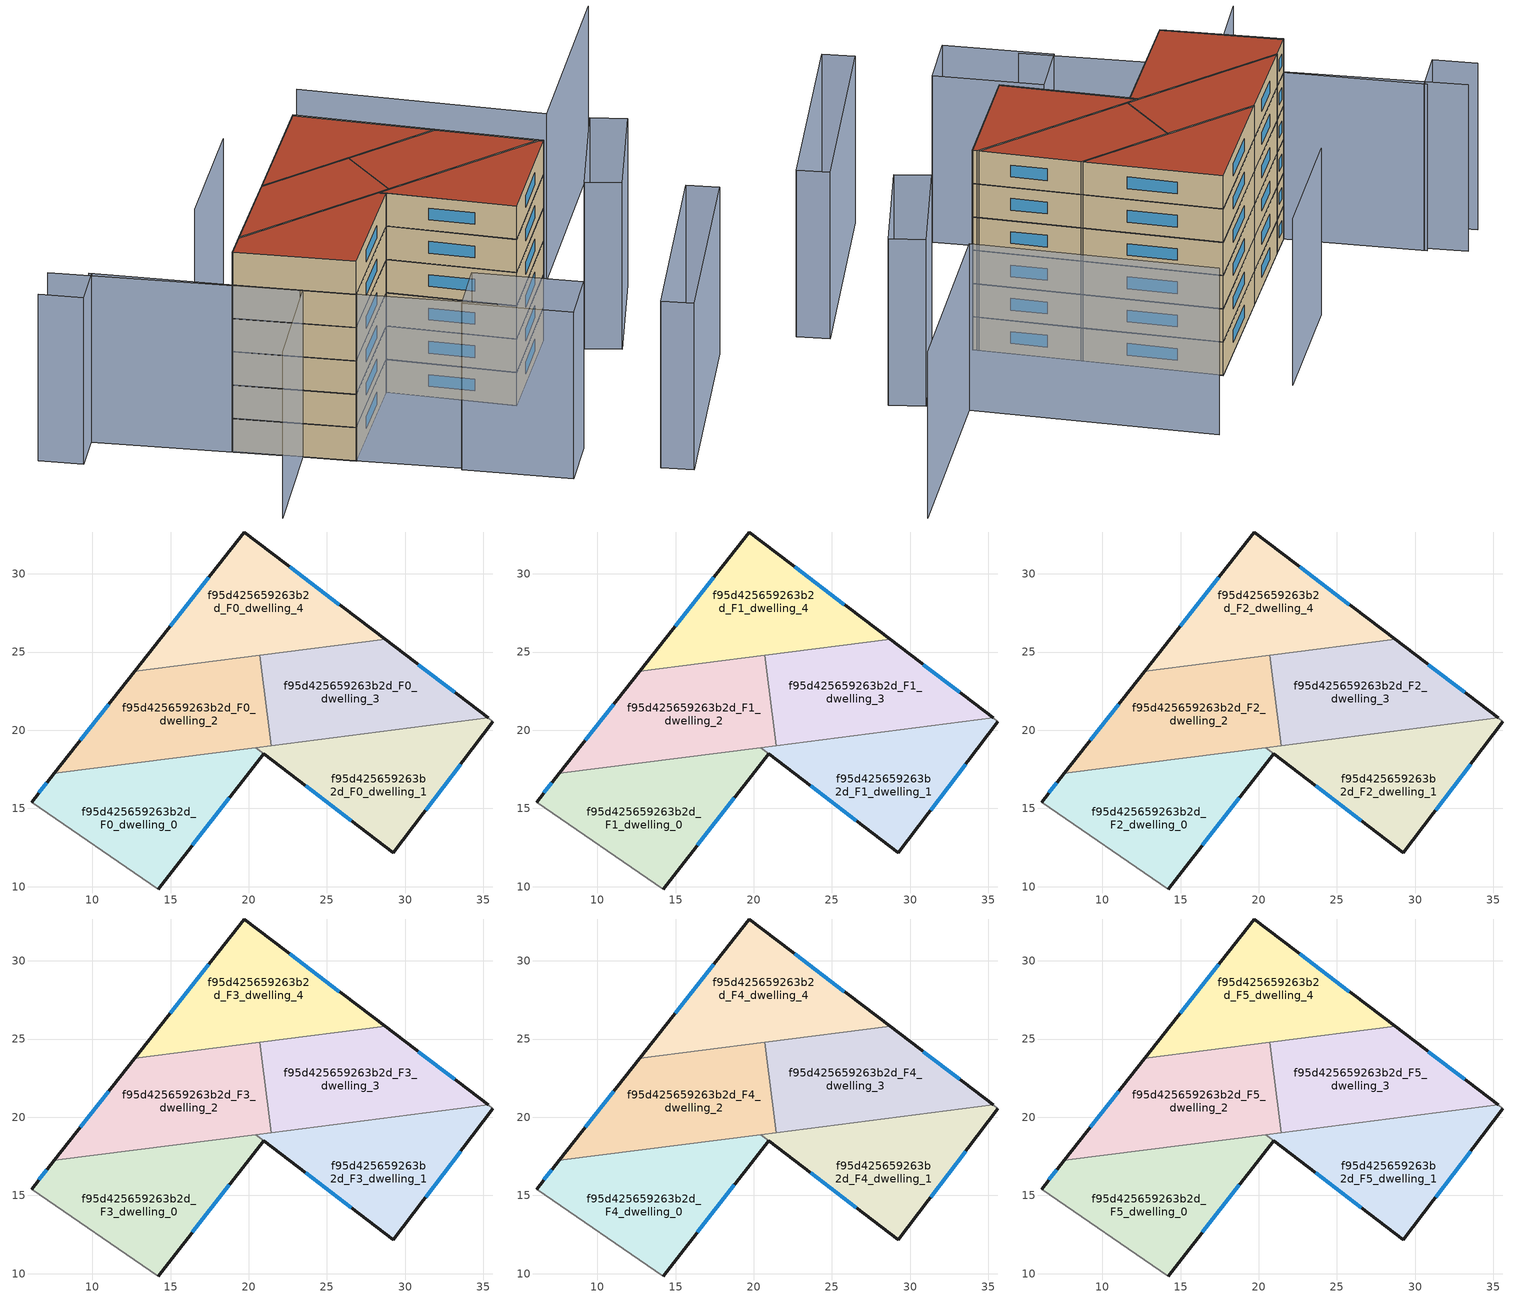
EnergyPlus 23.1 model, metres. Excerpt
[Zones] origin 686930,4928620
f95d425659263b2d_F0_dwelling_0
 floor ground (EU_floor_Construction): 14.2,9.85 20.96,18.49 20.43,18.89 7.56,17.24 6.11,15.39 z0
 wall outside (EU_wall_Construction): 6.11,15.39 7.56,17.24 / 20.96,18.49 14.2,9.85 z0:3
 wall to f95d425659263b2d_F0_dwelling_1 (EU_wall_Construction): 20.43,18.89 20.96,18.49 z0:3
 wall adiabatic (EU_wall_Construction): 14.2,9.85 6.11,15.39 z0:3
 wall to f95d425659263b2d_F0_dwelling_2 (EU_wall_Construction): 7.56,17.24 20.43,18.89 z0:3
 window (EU_Window_Construction): 6.58,15.99 7.09,16.64 / 18.76,15.69 16.39,12.65 z0.97:2.03
f95d425659263b2d_F0_dwelling_1
 floor ground (EU_floor_Construction): 29.24,12.18 35.62,20.56 35.31,20.79 20.43,18.89 z0
 wall outside (EU_wall_Construction): 35.62,20.56 29.24,12.18 20.96,18.49 z0:3
 wall adiabatic (EU_wall_Construction): 35.31,20.79 35.62,20.56 z0:3
 wall to f95d425659263b2d_F0_dwelling_3 (EU_wall_Construction): 21.44,19.02 35.31,20.79 z0:3
 wall to f95d425659263b2d_F0_dwelling_2 (EU_wall_Construction): 20.44,18.89 21.44,19.02 z0:3
 window (EU_Window_Construction): 26.55,14.22 23.64,16.44 / 33.55,17.84 31.3,14.9 z0.97:2.03
f95d425659263b2d_F0_dwelling_2
 floor ground (EU_floor_Construction): 21.44,19.02 20.7,24.79 12.69,23.76 7.56,17.24 z0
 wall outside (EU_wall_Construction): 7.56,17.24 12.69,23.76 z0:3
 wall to f95d425659263b2d_F0_dwelling_3 (EU_wall_Construction): 20.7,24.79 21.44,19.02 z0:3
 wall to f95d425659263b2d_F0_dwelling_4 (EU_wall_Construction): 12.69,23.76 20.7,24.79 z0:3
 window (EU_Window_Construction): 9.22,19.35 11.03,21.65 z0.97:2.03
f95d425659263b2d_F0_dwelling_3
 floor ground (EU_floor_Construction): 35.31,20.79 28.71,25.82 20.7,24.79 21.44,19.02 z0
 wall outside (EU_wall_Construction): 28.71,25.82 35.31,20.79 z0:3
 wall to f95d425659263b2d_F0_dwelling_4 (EU_wall_Construction): 20.7,24.79 28.71,25.82 z0:3
 window (EU_Window_Construction): 30.85,24.19 33.17,22.42 z0.97:2.03
f95d425659263b2d_F0_dwelling_4
 floor ground (EU_floor_Construction): 28.71,25.82 19.71,32.68 12.69,23.76 z0
 wall outside (EU_wall_Construction): 12.69,23.76 19.71,32.68 28.71,25.82 z0:3
 window (EU_Window_Construction): 22.63,30.45 25.79,28.04 / 14.97,26.65 17.43,29.79 z0.97:2.03
f95d425659263b2d_F1_dwelling_0
 floor to f95d425659263b2d_F0_dwelling_0 (EU_floor_Construction): 14.2,9.85 20.96,18.49 20.43,18.89 7.56,17.24 6.11,15.39 z3
 wall outside (EU_wall_Construction): 6.11,15.39 7.56,17.24 / 20.96,18.49 14.2,9.85 z3:6
 wall to f95d425659263b2d_F1_dwelling_1 (EU_wall_Construction): 20.43,18.89 20.96,18.49 z3:6
 wall adiabatic (EU_wall_Construction): 14.2,9.85 6.11,15.39 z3:6
 wall to f95d425659263b2d_F1_dwelling_2 (EU_wall_Construction): 7.56,17.24 20.43,18.89 z3:6
 window (EU_Window_Construction): 6.58,15.99 7.09,16.64 / 18.76,15.69 16.39,12.65 z3.97:5.03
f95d425659263b2d_F1_dwelling_1
 floor to f95d425659263b2d_F0_dwelling_1 (EU_floor_Construction): 29.24,12.18 35.62,20.56 35.31,20.79 20.44,18.89 z3
 wall outside (EU_wall_Construction): 35.62,20.56 29.24,12.18 20.96,18.49 z3:6
 wall adiabatic (EU_wall_Construction): 35.31,20.79 35.62,20.56 z3:6
 wall to f95d425659263b2d_F1_dwelling_3 (EU_wall_Construction): 21.44,19.02 35.31,20.79 z3:6
 wall to f95d425659263b2d_F1_dwelling_2 (EU_wall_Construction): 20.44,18.89 21.44,19.02 z3:6
 window (EU_Window_Construction): 26.55,14.22 23.64,16.44 / 33.55,17.84 31.3,14.9 z3.97:5.03
f95d425659263b2d_F1_dwelling_2
 floor to f95d425659263b2d_F0_dwelling_2 (EU_floor_Construction): 21.44,19.02 20.7,24.79 12.69,23.76 7.56,17.24 z3
 wall outside (EU_wall_Construction): 7.56,17.24 12.69,23.76 z3:6
 wall to f95d425659263b2d_F1_dwelling_3 (EU_wall_Construction): 20.7,24.79 21.44,19.02 z3:6
 wall to f95d425659263b2d_F1_dwelling_4 (EU_wall_Construction): 12.69,23.76 20.7,24.79 z3:6
 window (EU_Window_Construction): 9.22,19.35 11.03,21.65 z3.97:5.03
f95d425659263b2d_F1_dwelling_3
 floor to f95d425659263b2d_F0_dwelling_3 (EU_floor_Construction): 35.31,20.79 28.71,25.82 20.7,24.79 21.44,19.02 z3
 wall outside (EU_wall_Construction): 28.71,25.82 35.31,20.79 z3:6
 wall to f95d425659263b2d_F1_dwelling_4 (EU_wall_Construction): 20.7,24.79 28.71,25.82 z3:6
 window (EU_Window_Construction): 30.85,24.19 33.17,22.42 z3.97:5.03
f95d425659263b2d_F1_dwelling_4
 floor to f95d425659263b2d_F0_dwelling_4 (EU_floor_Construction): 28.71,25.82 19.71,32.68 12.69,23.76 z3
 wall outside (EU_wall_Construction): 12.69,23.76 19.71,32.68 28.71,25.82 z3:6
 window (EU_Window_Construction): 22.63,30.45 25.79,28.04 / 14.97,26.65 17.43,29.79 z3.97:5.03
f95d425659263b2d_F2_dwelling_0
 floor to f95d425659263b2d_F1_dwelling_0 (EU_floor_Construction): 14.2,9.85 20.96,18.49 20.43,18.89 7.56,17.24 6.11,15.39 z6
 wall outside (EU_wall_Construction): 6.11,15.39 7.56,17.24 / 20.96,18.49 14.2,9.85 z6:9
 wall to f95d425659263b2d_F2_dwelling_1 (EU_wall_Construction): 20.43,18.89 20.96,18.49 z6:9
 wall adiabatic (EU_wall_Construction): 14.2,9.85 6.11,15.39 z6:9
 wall to f95d425659263b2d_F2_dwelling_2 (EU_wall_Construction): 7.56,17.24 20.43,18.89 z6:9
 window (EU_Window_Construction): 6.58,15.99 7.09,16.64 / 18.76,15.69 16.39,12.65 z6.97:8.03
f95d425659263b2d_F2_dwelling_1
 floor to f95d425659263b2d_F1_dwelling_1 (EU_floor_Construction): 29.24,12.18 35.62,20.56 35.31,20.79 20.44,18.89 z6
 wall outside (EU_wall_Construction): 35.62,20.56 29.24,12.18 20.96,18.49 z6:9
 wall adiabatic (EU_wall_Construction): 35.31,20.79 35.62,20.56 z6:9
 wall to f95d425659263b2d_F2_dwelling_3 (EU_wall_Construction): 21.44,19.02 35.31,20.79 z6:9
 wall to f95d425659263b2d_F2_dwelling_2 (EU_wall_Construction): 20.44,18.89 21.44,19.02 z6:9
 window (EU_Window_Construction): 26.55,14.22 23.64,16.44 / 33.55,17.84 31.3,14.9 z6.97:8.03
f95d425659263b2d_F2_dwelling_2
 floor to f95d425659263b2d_F1_dwelling_2 (EU_floor_Construction): 21.44,19.02 20.7,24.79 12.69,23.76 7.56,17.24 z6
 wall outside (EU_wall_Construction): 7.56,17.24 12.69,23.76 z6:9
 wall to f95d425659263b2d_F2_dwelling_3 (EU_wall_Construction): 20.7,24.79 21.44,19.02 z6:9
 wall to f95d425659263b2d_F2_dwelling_4 (EU_wall_Construction): 12.69,23.76 20.7,24.79 z6:9
 window (EU_Window_Construction): 9.22,19.35 11.03,21.65 z6.97:8.03
f95d425659263b2d_F2_dwelling_3
 floor to f95d425659263b2d_F1_dwelling_3 (EU_floor_Construction): 35.31,20.79 28.71,25.82 20.7,24.79 21.44,19.02 z6
 wall outside (EU_wall_Construction): 28.71,25.82 35.31,20.79 z6:9
 wall to f95d425659263b2d_F2_dwelling_4 (EU_wall_Construction): 20.7,24.79 28.71,25.82 z6:9
 window (EU_Window_Construction): 30.85,24.19 33.17,22.42 z6.97:8.03
f95d425659263b2d_F2_dwelling_4
 floor to f95d425659263b2d_F1_dwelling_4 (EU_floor_Construction): 28.71,25.82 19.71,32.68 12.69,23.76 z6
 wall outside (EU_wall_Construction): 12.69,23.76 19.71,32.68 28.71,25.82 z6:9
 window (EU_Window_Construction): 22.63,30.45 25.79,28.04 / 14.97,26.65 17.43,29.79 z6.97:8.03
f95d425659263b2d_F3_dwelling_0
 floor to f95d425659263b2d_F2_dwelling_0 (EU_floor_Construction): 14.2,9.85 20.96,18.49 20.43,18.89 7.56,17.24 6.11,15.39 z9
 wall outside (EU_wall_Construction): 6.11,15.39 7.56,17.24 / 20.96,18.49 14.2,9.85 z9:12
 wall to f95d425659263b2d_F3_dwelling_1 (EU_wall_Construction): 20.43,18.89 20.96,18.49 z9:12
 wall adiabatic (EU_wall_Construction): 14.2,9.85 6.11,15.39 z9:12
 wall to f95d425659263b2d_F3_dwelling_2 (EU_wall_Construction): 7.56,17.24 20.43,18.89 z9:12
 window (EU_Window_Construction): 6.58,15.99 7.09,16.64 / 18.76,15.69 16.39,12.65 z9.97:11.03
f95d425659263b2d_F3_dwelling_1
 floor to f95d425659263b2d_F2_dwelling_1 (EU_floor_Construction): 29.24,12.18 35.62,20.56 35.31,20.79 20.44,18.89 z9
 wall outside (EU_wall_Construction): 35.62,20.56 29.24,12.18 20.96,18.49 z9:12
 wall adiabatic (EU_wall_Construction): 35.31,20.79 35.62,20.56 z9:12
 wall to f95d425659263b2d_F3_dwelling_3 (EU_wall_Construction): 21.44,19.02 35.31,20.79 z9:12
 wall to f95d425659263b2d_F3_dwelling_2 (EU_wall_Construction): 20.44,18.89 21.44,19.02 z9:12
 window (EU_Window_Construction): 26.55,14.22 23.64,16.44 / 33.55,17.84 31.3,14.9 z9.97:11.03
f95d425659263b2d_F3_dwelling_2
 floor to f95d425659263b2d_F2_dwelling_2 (EU_floor_Construction): 21.44,19.02 20.7,24.79 12.69,23.76 7.56,17.24 z9
 wall outside (EU_wall_Construction): 7.56,17.24 12.69,23.76 z9:12
 wall to f95d425659263b2d_F3_dwelling_3 (EU_wall_Construction): 20.7,24.79 21.44,19.02 z9:12
 wall to f95d425659263b2d_F3_dwelling_4 (EU_wall_Construction): 12.69,23.76 20.7,24.79 z9:12
 window (EU_Window_Construction): 9.22,19.35 11.03,21.65 z9.97:11.03
f95d425659263b2d_F3_dwelling_3
 floor to f95d425659263b2d_F2_dwelling_3 (EU_floor_Construction): 35.31,20.79 28.71,25.82 20.7,24.79 21.44,19.02 z9
 wall outside (EU_wall_Construction): 28.71,25.82 35.31,20.79 z9:12
 wall to f95d425659263b2d_F3_dwelling_4 (EU_wall_Construction): 20.7,24.79 28.71,25.82 z9:12
 window (EU_Window_Construction): 30.85,24.19 33.17,22.42 z9.97:11.03
f95d425659263b2d_F3_dwelling_4
 floor to f95d425659263b2d_F2_dwelling_4 (EU_floor_Construction): 28.71,25.82 19.71,32.68 12.69,23.76 z9
 wall outside (EU_wall_Construction): 12.69,23.76 19.71,32.68 28.71,25.82 z9:12
 window (EU_Window_Construction): 22.63,30.45 25.79,28.04 / 14.97,26.65 17.43,29.79 z9.97:11.03
f95d425659263b2d_F4_dwelling_0
 floor to f95d425659263b2d_F3_dwelling_0 (EU_floor_Construction): 14.2,9.85 20.96,18.49 20.43,18.89 7.56,17.24 6.11,15.39 z12
 wall outside (EU_wall_Construction): 6.11,15.39 7.56,17.24 / 20.96,18.49 14.2,9.85 z12:15
 wall to f95d425659263b2d_F4_dwelling_1 (EU_wall_Construction): 20.43,18.89 20.96,18.49 z12:15
 wall adiabatic (EU_wall_Construction): 14.2,9.85 6.11,15.39 z12:15
 wall to f95d425659263b2d_F4_dwelling_2 (EU_wall_Construction): 7.56,17.24 20.43,18.89 z12:15
 window (EU_Window_Construction): 6.58,15.99 7.09,16.64 / 18.76,15.69 16.39,12.65 z12.97:14.03
f95d425659263b2d_F4_dwelling_1
 floor to f95d425659263b2d_F3_dwelling_1 (EU_floor_Construction): 29.24,12.18 35.62,20.56 35.31,20.79 20.44,18.89 z12
 wall outside (EU_wall_Construction): 35.62,20.56 29.24,12.18 20.96,18.49 z12:15
 wall adiabatic (EU_wall_Construction): 35.31,20.79 35.62,20.56 z12:15
 wall to f95d425659263b2d_F4_dwelling_3 (EU_wall_Construction): 21.44,19.02 35.31,20.79 z12:15
 wall to f95d425659263b2d_F4_dwelling_2 (EU_wall_Construction): 20.44,18.89 21.44,19.02 z12:15
 window (EU_Window_Construction): 26.55,14.22 23.64,16.44 / 33.55,17.84 31.3,14.9 z12.97:14.03
f95d425659263b2d_F4_dwelling_2
 floor to f95d425659263b2d_F3_dwelling_2 (EU_floor_Construction): 21.44,19.02 20.7,24.79 12.69,23.76 7.56,17.24 z12
 wall outside (EU_wall_Construction): 7.56,17.24 12.69,23.76 z12:15
 wall to f95d425659263b2d_F4_dwelling_3 (EU_wall_Construction): 20.7,24.79 21.44,19.02 z12:15
 wall to f95d425659263b2d_F4_dwelling_4 (EU_wall_Construction): 12.69,23.76 20.7,24.79 z12:15
 window (EU_Window_Construction): 9.22,19.35 11.03,21.65 z12.97:14.03
f95d425659263b2d_F4_dwelling_3
 floor to f95d425659263b2d_F3_dwelling_3 (EU_floor_Construction): 35.31,20.79 28.71,25.82 20.7,24.79 21.44,19.02 z12
 wall outside (EU_wall_Construction): 28.71,25.82 35.31,20.79 z12:15
 wall to f95d425659263b2d_F4_dwelling_4 (EU_wall_Construction): 20.7,24.79 28.71,25.82 z12:15
 window (EU_Window_Construction): 30.85,24.19 33.17,22.42 z12.97:14.03
f95d425659263b2d_F4_dwelling_4
 floor to f95d425659263b2d_F3_dwelling_4 (EU_floor_Construction): 28.71,25.82 19.71,32.68 12.69,23.76 z12
 wall outside (EU_wall_Construction): 12.69,23.76 19.71,32.68 28.71,25.82 z12:15
 window (EU_Window_Construction): 22.63,30.45 25.79,28.04 / 14.97,26.65 17.43,29.79 z12.97:14.03
f95d425659263b2d_F5_dwelling_0
 floor to f95d425659263b2d_F4_dwelling_0 (EU_floor_Construction): 14.2,9.85 20.96,18.49 20.43,18.89 7.56,17.24 6.11,15.39 z15
 wall outside (EU_wall_Construction): 6.11,15.39 7.56,17.24 / 20.96,18.49 14.2,9.85 z15:18
 wall to f95d425659263b2d_F5_dwelling_1 (EU_wall_Construction): 20.43,18.89 20.96,18.49 z15:18
 wall adiabatic (EU_wall_Construction): 14.2,9.85 6.11,15.39 z15:18
 wall to f95d425659263b2d_F5_dwelling_2 (EU_wall_Construction): 7.56,17.24 20.43,18.89 z15:18
 window (EU_Window_Construction): 6.58,15.99 7.09,16.64 / 18.76,15.69 16.39,12.65 z15.97:17.03
 roof outside (EU_roof_Construction): 20.96,18.49 14.2,9.85 6.11,15.39 7.56,17.24 20.43,18.89 z18
f95d425659263b2d_F5_dwelling_1
 floor to f95d425659263b2d_F4_dwelling_1 (EU_floor_Construction): 29.24,12.18 35.62,20.56 35.31,20.79 20.44,18.89 z15
 wall outside (EU_wall_Construction): 35.62,20.56 29.24,12.18 20.96,18.49 z15:18
 wall adiabatic (EU_wall_Construction): 35.31,20.79 35.62,20.56 z15:18
 wall to f95d425659263b2d_F5_dwelling_3 (EU_wall_Construction): 21.44,19.02 35.31,20.79 z15:18
 wall to f95d425659263b2d_F5_dwelling_2 (EU_wall_Construction): 20.44,18.89 21.44,19.02 z15:18
 window (EU_Window_Construction): 26.55,14.22 23.64,16.44 / 33.55,17.84 31.3,14.9 z15.97:17.03
 roof outside (EU_roof_Construction): 35.62,20.56 29.24,12.18 20.44,18.89 35.31,20.79 z18
f95d425659263b2d_F5_dwelling_2
 floor to f95d425659263b2d_F4_dwelling_2 (EU_floor_Construction): 21.44,19.02 20.7,24.79 12.69,23.76 7.56,17.24 z15
 wall outside (EU_wall_Construction): 7.56,17.24 12.69,23.76 z15:18
 wall to f95d425659263b2d_F5_dwelling_3 (EU_wall_Construction): 20.7,24.79 21.44,19.02 z15:18
 wall to f95d425659263b2d_F5_dwelling_4 (EU_wall_Construction): 12.69,23.76 20.7,24.79 z15:18
 window (EU_Window_Construction): 9.22,19.35 11.03,21.65 z15.97:17.03
 roof outside (EU_roof_Construction): 20.7,24.79 21.44,19.02 7.56,17.24 12.69,23.76 z18
f95d425659263b2d_F5_dwelling_3
 floor to f95d425659263b2d_F4_dwelling_3 (EU_floor_Construction): 35.31,20.79 28.71,25.82 20.7,24.79 21.44,19.02 z15
 wall outside (EU_wall_Construction): 28.71,25.82 35.31,20.79 z15:18
 wall to f95d425659263b2d_F5_dwelling_4 (EU_wall_Construction): 20.7,24.79 28.71,25.82 z15:18
 window (EU_Window_Construction): 30.85,24.19 33.17,22.42 z15.97:17.03
 roof outside (EU_roof_Construction): 35.31,20.79 21.44,19.02 20.7,24.79 28.71,25.82 z18
f95d425659263b2d_F5_dwelling_4
 floor to f95d425659263b2d_F4_dwelling_4 (EU_floor_Construction): 28.71,25.82 19.71,32.68 12.69,23.76 z15
 wall outside (EU_wall_Construction): 12.69,23.76 19.71,32.68 28.71,25.82 z15:18
 window (EU_Window_Construction): 22.63,30.45 25.79,28.04 / 14.97,26.65 17.43,29.79 z15.97:17.03
 roof outside (EU_roof_Construction): 28.71,25.82 12.69,23.76 19.71,32.68 z18
shading: -6.02,23.46 23.45,3.7 / -3.18,21.96 10.68,12.26 / 10.68,12.26 5.13,4.34 / -8.13,20.74 -5.2,18.69 / -2.98,21.82 -5.22,18.67 / 50.2,42.72 39.92,28.95 / 39.92,28.95 23.99,40.85 / 15.46,36.39 8.66,27.42 / 28.28,-0.05 21.01,5.03 / 21.01,5.03 23.81,9.03 / 23.81,9.03 31.08,3.95 / 31.08,3.95 28.28,-0.05 / 35.14,-1.43 44.82,14.09 / 44.82,14.09 47.07,12.69 / 47.07,12.69 37.39,-2.83 / 37.39,-2.83 35.14,-1.43 / 45.26,25.47 40.52,16.61 / 40.52,16.61 37.92,18 / 37.92,18 42.66,26.86 / 42.66,26.86 45.26,25.47 z0:15
[Building]
EU S2 Campaign: North Axis=0; Terrain=City; Solar Distribution=FullExterior
[Site:Location]
Bologna: Latitude=44.5; Longitude=11.25; Time Zone=1; Elevation=37
[SizingPeriod:WeatherFileDays]
AnnualSizingPeriod: Begin Month=1; Begin Day of Month=1; End Month=12; End Day of Month=31; Day of Week for Start Day=Monday; Use Weather File Daylight Saving Period=No; Use Weather File Rain and Snow Indicators=No
[MATERIAL]
EU_InternalMass_Material: Roughness=MediumRough; Thickness=0.1; Conductivity=1; Density=1800; Specific Heat=900; Thermal Absorptance=0.9; Solar Absorptance=0.7; Visible Absorptance=0.7
[MATERIAL:NOMASS] Roughness=MediumRough; Thermal Absorptance=0.9; Solar Absorptance=0.7; Visible Absorptance=0.7
Name | Thermal Resistance
EU_wall_NoMass | 0.779417
EU_roof_NoMass | 0.435466
EU_floor_NoMass | 0.588222
[WINDOWMATERIAL:SIMPLEGLAZINGSYSTEM]
EU_Window_SimpleGlazing: UFactor=5.16242; Solar Heat Gain Coefficient=0.85; Visible Transmittance=0.85
[CONSTRUCTION]
EU_wall_Construction: EU_wall_NoMass
EU_roof_Construction: EU_roof_NoMass
EU_floor_Construction: EU_floor_NoMass
EU_InternalMass_Construction: EU_InternalMass_Material
EU_Window_Construction: EU_Window_SimpleGlazing
[ZONE] Type=1; Multiplier=1; Ceiling Height=autocalculate; Floor Area=autocalculate; Part of Total Floor Area=Yes
Name | Volume
f95d425659263b2d_F0_dwelling_0; f95d425659263b2d_F1_dwelling_0; f95d425659263b2d_F2_dwelling_0; f95d425659263b2d_F3_dwelling_0; f95d425659263b2d_F4_dwelling_0; f95d425659263b2d_F5_dwelling_0 | 204.424
f95d425659263b2d_F0_dwelling_1 | 180.935
f95d425659263b2d_F1_dwelling_1; f95d425659263b2d_F2_dwelling_1; f95d425659263b2d_F3_dwelling_1; f95d425659263b2d_F4_dwelling_1; f95d425659263b2d_F5_dwelling_1 | 180.854
f95d425659263b2d_F0_dwelling_2; f95d425659263b2d_F1_dwelling_2; f95d425659263b2d_F2_dwelling_2; f95d425659263b2d_F3_dwelling_2; f95d425659263b2d_F4_dwelling_2; f95d425659263b2d_F5_dwelling_2 | 192.647
f95d425659263b2d_F0_dwelling_3; f95d425659263b2d_F1_dwelling_3; f95d425659263b2d_F2_dwelling_3; f95d425659263b2d_F3_dwelling_3; f95d425659263b2d_F4_dwelling_3; f95d425659263b2d_F5_dwelling_3 | 192.635
f95d425659263b2d_F0_dwelling_4; f95d425659263b2d_F1_dwelling_4; f95d425659263b2d_F2_dwelling_4; f95d425659263b2d_F3_dwelling_4; f95d425659263b2d_F4_dwelling_4; f95d425659263b2d_F5_dwelling_4 | 192.657
[INTERNALMASS] Construction=EU_InternalMass_Construction
Name | Zone or ZoneList | Surface Area
f95d425659263b2d_F0_dwelling_0_EU_InternalMass | f95d425659263b2d_F0_dwelling_0 | 68.1379
f95d425659263b2d_F0_dwelling_1_EU_InternalMass | f95d425659263b2d_F0_dwelling_1 | 60.3145
f95d425659263b2d_F0_dwelling_2_EU_InternalMass | f95d425659263b2d_F0_dwelling_2 | 64.222
f95d425659263b2d_F0_dwelling_3_EU_InternalMass | f95d425659263b2d_F0_dwelling_3 | 64.2112
f95d425659263b2d_F0_dwelling_4_EU_InternalMass | f95d425659263b2d_F0_dwelling_4 | 64.2193
f95d425659263b2d_F1_dwelling_0_EU_InternalMass | f95d425659263b2d_F1_dwelling_0 | 68.1379
f95d425659263b2d_F1_dwelling_1_EU_InternalMass | f95d425659263b2d_F1_dwelling_1 | 60.3145
f95d425659263b2d_F1_dwelling_2_EU_InternalMass | f95d425659263b2d_F1_dwelling_2 | 64.222
f95d425659263b2d_F1_dwelling_3_EU_InternalMass | f95d425659263b2d_F1_dwelling_3 | 64.2112
f95d425659263b2d_F1_dwelling_4_EU_InternalMass | f95d425659263b2d_F1_dwelling_4 | 64.2193
f95d425659263b2d_F2_dwelling_0_EU_InternalMass | f95d425659263b2d_F2_dwelling_0 | 68.1379
f95d425659263b2d_F2_dwelling_1_EU_InternalMass | f95d425659263b2d_F2_dwelling_1 | 60.3145
f95d425659263b2d_F2_dwelling_2_EU_InternalMass | f95d425659263b2d_F2_dwelling_2 | 64.222
f95d425659263b2d_F2_dwelling_3_EU_InternalMass | f95d425659263b2d_F2_dwelling_3 | 64.2112
f95d425659263b2d_F2_dwelling_4_EU_InternalMass | f95d425659263b2d_F2_dwelling_4 | 64.2193
f95d425659263b2d_F3_dwelling_0_EU_InternalMass | f95d425659263b2d_F3_dwelling_0 | 68.1379
f95d425659263b2d_F3_dwelling_1_EU_InternalMass | f95d425659263b2d_F3_dwelling_1 | 60.3145
f95d425659263b2d_F3_dwelling_2_EU_InternalMass | f95d425659263b2d_F3_dwelling_2 | 64.222
f95d425659263b2d_F3_dwelling_3_EU_InternalMass | f95d425659263b2d_F3_dwelling_3 | 64.2112
f95d425659263b2d_F3_dwelling_4_EU_InternalMass | f95d425659263b2d_F3_dwelling_4 | 64.2193
f95d425659263b2d_F4_dwelling_0_EU_InternalMass | f95d425659263b2d_F4_dwelling_0 | 68.1379
f95d425659263b2d_F4_dwelling_1_EU_InternalMass | f95d425659263b2d_F4_dwelling_1 | 60.3145
f95d425659263b2d_F4_dwelling_2_EU_InternalMass | f95d425659263b2d_F4_dwelling_2 | 64.222
f95d425659263b2d_F4_dwelling_3_EU_InternalMass | f95d425659263b2d_F4_dwelling_3 | 64.2112
f95d425659263b2d_F4_dwelling_4_EU_InternalMass | f95d425659263b2d_F4_dwelling_4 | 64.2193
f95d425659263b2d_F5_dwelling_0_EU_InternalMass | f95d425659263b2d_F5_dwelling_0 | 68.1379
f95d425659263b2d_F5_dwelling_1_EU_InternalMass | f95d425659263b2d_F5_dwelling_1 | 60.3145
f95d425659263b2d_F5_dwelling_2_EU_InternalMass | f95d425659263b2d_F5_dwelling_2 | 64.222
f95d425659263b2d_F5_dwelling_3_EU_InternalMass | f95d425659263b2d_F5_dwelling_3 | 64.2112
f95d425659263b2d_F5_dwelling_4_EU_InternalMass | f95d425659263b2d_F5_dwelling_4 | 64.2193
[OTHEREQUIPMENT] Fuel Type=Electricity; Design Level Calculation Method=Watts/Area; Power per Zone Floor Area=1; Fraction Latent=0; Fraction Radiant=0; Fraction Lost=0; Carbon Dioxide Generation Rate=0; EndUse Subcategory=EU_Step8_InternalGains
Name | Zone or ZoneList or Space or SpaceList | Schedule
EU_Step8_InternalGain_f95d425659263b2d_F0_dwelling_0_f000 | f95d425659263b2d_F0_dwelling_0 | EU_Step8_GainSchedule_f95d425659263b2d_F0_dwelling_0_f000
EU_Step8_InternalGain_f95d425659263b2d_F0_dwelling_1_f000 | f95d425659263b2d_F0_dwelling_1 | EU_Step8_GainSchedule_f95d425659263b2d_F0_dwelling_1_f000
EU_Step8_InternalGain_f95d425659263b2d_F0_dwelling_2_f000 | f95d425659263b2d_F0_dwelling_2 | EU_Step8_GainSchedule_f95d425659263b2d_F0_dwelling_2_f000
EU_Step8_InternalGain_f95d425659263b2d_F0_dwelling_3_f000 | f95d425659263b2d_F0_dwelling_3 | EU_Step8_GainSchedule_f95d425659263b2d_F0_dwelling_3_f000
EU_Step8_InternalGain_f95d425659263b2d_F0_dwelling_4_f000 | f95d425659263b2d_F0_dwelling_4 | EU_Step8_GainSchedule_f95d425659263b2d_F0_dwelling_4_f000
EU_Step8_InternalGain_f95d425659263b2d_F1_dwelling_0_f000 | f95d425659263b2d_F1_dwelling_0 | EU_Step8_GainSchedule_f95d425659263b2d_F1_dwelling_0_f000
EU_Step8_InternalGain_f95d425659263b2d_F1_dwelling_1_f000 | f95d425659263b2d_F1_dwelling_1 | EU_Step8_GainSchedule_f95d425659263b2d_F1_dwelling_1_f000
EU_Step8_InternalGain_f95d425659263b2d_F1_dwelling_2_f000 | f95d425659263b2d_F1_dwelling_2 | EU_Step8_GainSchedule_f95d425659263b2d_F1_dwelling_2_f000
EU_Step8_InternalGain_f95d425659263b2d_F1_dwelling_3_f000 | f95d425659263b2d_F1_dwelling_3 | EU_Step8_GainSchedule_f95d425659263b2d_F1_dwelling_3_f000
EU_Step8_InternalGain_f95d425659263b2d_F1_dwelling_4_f000 | f95d425659263b2d_F1_dwelling_4 | EU_Step8_GainSchedule_f95d425659263b2d_F1_dwelling_4_f000
EU_Step8_InternalGain_f95d425659263b2d_F2_dwelling_0_f000 | f95d425659263b2d_F2_dwelling_0 | EU_Step8_GainSchedule_f95d425659263b2d_F2_dwelling_0_f000
EU_Step8_InternalGain_f95d425659263b2d_F2_dwelling_1_f000 | f95d425659263b2d_F2_dwelling_1 | EU_Step8_GainSchedule_f95d425659263b2d_F2_dwelling_1_f000
EU_Step8_InternalGain_f95d425659263b2d_F2_dwelling_2_f000 | f95d425659263b2d_F2_dwelling_2 | EU_Step8_GainSchedule_f95d425659263b2d_F2_dwelling_2_f000
EU_Step8_InternalGain_f95d425659263b2d_F2_dwelling_3_f000 | f95d425659263b2d_F2_dwelling_3 | EU_Step8_GainSchedule_f95d425659263b2d_F2_dwelling_3_f000
EU_Step8_InternalGain_f95d425659263b2d_F2_dwelling_4_f000 | f95d425659263b2d_F2_dwelling_4 | EU_Step8_GainSchedule_f95d425659263b2d_F2_dwelling_4_f000
EU_Step8_InternalGain_f95d425659263b2d_F3_dwelling_0_f000 | f95d425659263b2d_F3_dwelling_0 | EU_Step8_GainSchedule_f95d425659263b2d_F3_dwelling_0_f000
EU_Step8_InternalGain_f95d425659263b2d_F3_dwelling_1_f000 | f95d425659263b2d_F3_dwelling_1 | EU_Step8_GainSchedule_f95d425659263b2d_F3_dwelling_1_f000
EU_Step8_InternalGain_f95d425659263b2d_F3_dwelling_2_f000 | f95d425659263b2d_F3_dwelling_2 | EU_Step8_GainSchedule_f95d425659263b2d_F3_dwelling_2_f000
EU_Step8_InternalGain_f95d425659263b2d_F3_dwelling_3_f000 | f95d425659263b2d_F3_dwelling_3 | EU_Step8_GainSchedule_f95d425659263b2d_F3_dwelling_3_f000
EU_Step8_InternalGain_f95d425659263b2d_F3_dwelling_4_f000 | f95d425659263b2d_F3_dwelling_4 | EU_Step8_GainSchedule_f95d425659263b2d_F3_dwelling_4_f000
EU_Step8_InternalGain_f95d425659263b2d_F4_dwelling_0_f000 | f95d425659263b2d_F4_dwelling_0 | EU_Step8_GainSchedule_f95d425659263b2d_F4_dwelling_0_f000
EU_Step8_InternalGain_f95d425659263b2d_F4_dwelling_1_f000 | f95d425659263b2d_F4_dwelling_1 | EU_Step8_GainSchedule_f95d425659263b2d_F4_dwelling_1_f000
EU_Step8_InternalGain_f95d425659263b2d_F4_dwelling_2_f000 | f95d425659263b2d_F4_dwelling_2 | EU_Step8_GainSchedule_f95d425659263b2d_F4_dwelling_2_f000
EU_Step8_InternalGain_f95d425659263b2d_F4_dwelling_3_f000 | f95d425659263b2d_F4_dwelling_3 | EU_Step8_GainSchedule_f95d425659263b2d_F4_dwelling_3_f000
EU_Step8_InternalGain_f95d425659263b2d_F4_dwelling_4_f000 | f95d425659263b2d_F4_dwelling_4 | EU_Step8_GainSchedule_f95d425659263b2d_F4_dwelling_4_f000
EU_Step8_InternalGain_f95d425659263b2d_F5_dwelling_0_f000 | f95d425659263b2d_F5_dwelling_0 | EU_Step8_GainSchedule_f95d425659263b2d_F5_dwelling_0_f000
EU_Step8_InternalGain_f95d425659263b2d_F5_dwelling_1_f000 | f95d425659263b2d_F5_dwelling_1 | EU_Step8_GainSchedule_f95d425659263b2d_F5_dwelling_1_f000
EU_Step8_InternalGain_f95d425659263b2d_F5_dwelling_2_f000 | f95d425659263b2d_F5_dwelling_2 | EU_Step8_GainSchedule_f95d425659263b2d_F5_dwelling_2_f000
EU_Step8_InternalGain_f95d425659263b2d_F5_dwelling_3_f000 | f95d425659263b2d_F5_dwelling_3 | EU_Step8_GainSchedule_f95d425659263b2d_F5_dwelling_3_f000
EU_Step8_InternalGain_f95d425659263b2d_F5_dwelling_4_f000 | f95d425659263b2d_F5_dwelling_4 | EU_Step8_GainSchedule_f95d425659263b2d_F5_dwelling_4_f000
[ZONEVENTILATION:DESIGNFLOWRATE] Schedule=EU_AlwaysOn; Design Flow Rate Calculation Method=AirChanges/Hour; Air Changes per Hour=0.712058; Ventilation Type=Natural; Fan Pressure Rise=0; Fan Total Efficiency=1; Constant Term Coefficient=1; Temperature Term Coefficient=0; Velocity Term Coefficient=0; Velocity Squared Term Coefficient=0; Minimum Indoor Temperature=-100; Maximum Indoor Temperature=100; Delta Temperature=-100; Minimum Outdoor Temperature=-100; Maximum Outdoor Temperature=100; Maximum Wind Speed=40
Name | Zone or ZoneList or Space or SpaceList
EU_ConstantAir_f95d425659263b2d_F0_dwelling_0 | f95d425659263b2d_F0_dwelling_0
EU_ConstantAir_f95d425659263b2d_F0_dwelling_1 | f95d425659263b2d_F0_dwelling_1
EU_ConstantAir_f95d425659263b2d_F0_dwelling_2 | f95d425659263b2d_F0_dwelling_2
EU_ConstantAir_f95d425659263b2d_F0_dwelling_3 | f95d425659263b2d_F0_dwelling_3
EU_ConstantAir_f95d425659263b2d_F0_dwelling_4 | f95d425659263b2d_F0_dwelling_4
EU_ConstantAir_f95d425659263b2d_F1_dwelling_0 | f95d425659263b2d_F1_dwelling_0
EU_ConstantAir_f95d425659263b2d_F1_dwelling_1 | f95d425659263b2d_F1_dwelling_1
EU_ConstantAir_f95d425659263b2d_F1_dwelling_2 | f95d425659263b2d_F1_dwelling_2
EU_ConstantAir_f95d425659263b2d_F1_dwelling_3 | f95d425659263b2d_F1_dwelling_3
EU_ConstantAir_f95d425659263b2d_F1_dwelling_4 | f95d425659263b2d_F1_dwelling_4
EU_ConstantAir_f95d425659263b2d_F2_dwelling_0 | f95d425659263b2d_F2_dwelling_0
EU_ConstantAir_f95d425659263b2d_F2_dwelling_1 | f95d425659263b2d_F2_dwelling_1
EU_ConstantAir_f95d425659263b2d_F2_dwelling_2 | f95d425659263b2d_F2_dwelling_2
EU_ConstantAir_f95d425659263b2d_F2_dwelling_3 | f95d425659263b2d_F2_dwelling_3
EU_ConstantAir_f95d425659263b2d_F2_dwelling_4 | f95d425659263b2d_F2_dwelling_4
EU_ConstantAir_f95d425659263b2d_F3_dwelling_0 | f95d425659263b2d_F3_dwelling_0
EU_ConstantAir_f95d425659263b2d_F3_dwelling_1 | f95d425659263b2d_F3_dwelling_1
EU_ConstantAir_f95d425659263b2d_F3_dwelling_2 | f95d425659263b2d_F3_dwelling_2
EU_ConstantAir_f95d425659263b2d_F3_dwelling_3 | f95d425659263b2d_F3_dwelling_3
EU_ConstantAir_f95d425659263b2d_F3_dwelling_4 | f95d425659263b2d_F3_dwelling_4
EU_ConstantAir_f95d425659263b2d_F4_dwelling_0 | f95d425659263b2d_F4_dwelling_0
EU_ConstantAir_f95d425659263b2d_F4_dwelling_1 | f95d425659263b2d_F4_dwelling_1
EU_ConstantAir_f95d425659263b2d_F4_dwelling_2 | f95d425659263b2d_F4_dwelling_2
EU_ConstantAir_f95d425659263b2d_F4_dwelling_3 | f95d425659263b2d_F4_dwelling_3
EU_ConstantAir_f95d425659263b2d_F4_dwelling_4 | f95d425659263b2d_F4_dwelling_4
EU_ConstantAir_f95d425659263b2d_F5_dwelling_0 | f95d425659263b2d_F5_dwelling_0
EU_ConstantAir_f95d425659263b2d_F5_dwelling_1 | f95d425659263b2d_F5_dwelling_1
EU_ConstantAir_f95d425659263b2d_F5_dwelling_2 | f95d425659263b2d_F5_dwelling_2
EU_ConstantAir_f95d425659263b2d_F5_dwelling_3 | f95d425659263b2d_F5_dwelling_3
EU_ConstantAir_f95d425659263b2d_F5_dwelling_4 | f95d425659263b2d_F5_dwelling_4
[HVACTEMPLATE:THERMOSTAT] Constant Heating Setpoint=20; Constant Cooling Setpoint=50
EU_HeatOnly_f95d425659263b2d_F0_dwelling_0; EU_HeatOnly_f95d425659263b2d_F0_dwelling_1; EU_HeatOnly_f95d425659263b2d_F0_dwelling_2; EU_HeatOnly_f95d425659263b2d_F0_dwelling_3; EU_HeatOnly_f95d425659263b2d_F0_dwelling_4; EU_HeatOnly_f95d425659263b2d_F1_dwelling_0; EU_HeatOnly_f95d425659263b2d_F1_dwelling_1; EU_HeatOnly_f95d425659263b2d_F1_dwelling_2; EU_HeatOnly_f95d425659263b2d_F1_dwelling_3; EU_HeatOnly_f95d425659263b2d_F1_dwelling_4; EU_HeatOnly_f95d425659263b2d_F2_dwelling_0; EU_HeatOnly_f95d425659263b2d_F2_dwelling_1; EU_HeatOnly_f95d425659263b2d_F2_dwelling_2; EU_HeatOnly_f95d425659263b2d_F2_dwelling_3; EU_HeatOnly_f95d425659263b2d_F2_dwelling_4; EU_HeatOnly_f95d425659263b2d_F3_dwelling_0; EU_HeatOnly_f95d425659263b2d_F3_dwelling_1; EU_HeatOnly_f95d425659263b2d_F3_dwelling_2; EU_HeatOnly_f95d425659263b2d_F3_dwelling_3; EU_HeatOnly_f95d425659263b2d_F3_dwelling_4; EU_HeatOnly_f95d425659263b2d_F4_dwelling_0; EU_HeatOnly_f95d425659263b2d_F4_dwelling_1; EU_HeatOnly_f95d425659263b2d_F4_dwelling_2; EU_HeatOnly_f95d425659263b2d_F4_dwelling_3; EU_HeatOnly_f95d425659263b2d_F4_dwelling_4; EU_HeatOnly_f95d425659263b2d_F5_dwelling_0; EU_HeatOnly_f95d425659263b2d_F5_dwelling_1; EU_HeatOnly_f95d425659263b2d_F5_dwelling_2; EU_HeatOnly_f95d425659263b2d_F5_dwelling_3; EU_HeatOnly_f95d425659263b2d_F5_dwelling_4
[HVACTEMPLATE:ZONE:IDEALLOADSAIRSYSTEM] System Availability Schedule=EU_AlwaysOn; Maximum Heating Supply Air Temperature=50; Minimum Cooling Supply Air Temperature=13; Maximum Heating Supply Air Humidity Ratio=0.0156; Minimum Cooling Supply Air Humidity Ratio=0.0077; Heating Limit=NoLimit; Cooling Limit=NoLimit; Heating Availability Schedule=EU_AlwaysOn; Cooling Availability Schedule=EU_CoolingOff; Dehumidification Control Type=ConstantSensibleHeatRatio; Cooling Sensible Heat Ratio=0.7; Dehumidification Setpoint=60; Humidification Control Type=None; Humidification Setpoint=30; Outdoor Air Method=None; Outdoor Air Flow Rate per Person=0.00944; Outdoor Air Flow Rate per Zone Floor Area=0; Outdoor Air Flow Rate per Zone=0; Demand Controlled Ventilation Type=None; Outdoor Air Economizer Type=NoEconomizer; Heat Recovery Type=None; Sensible Heat Recovery Effectiveness=0.7; Latent Heat Recovery Effectiveness=0.65
Name | Template Thermostat
f95d425659263b2d_F0_dwelling_0 | EU_HeatOnly_f95d425659263b2d_F0_dwelling_0
f95d425659263b2d_F0_dwelling_1 | EU_HeatOnly_f95d425659263b2d_F0_dwelling_1
f95d425659263b2d_F0_dwelling_2 | EU_HeatOnly_f95d425659263b2d_F0_dwelling_2
f95d425659263b2d_F0_dwelling_3 | EU_HeatOnly_f95d425659263b2d_F0_dwelling_3
f95d425659263b2d_F0_dwelling_4 | EU_HeatOnly_f95d425659263b2d_F0_dwelling_4
f95d425659263b2d_F1_dwelling_0 | EU_HeatOnly_f95d425659263b2d_F1_dwelling_0
f95d425659263b2d_F1_dwelling_1 | EU_HeatOnly_f95d425659263b2d_F1_dwelling_1
f95d425659263b2d_F1_dwelling_2 | EU_HeatOnly_f95d425659263b2d_F1_dwelling_2
f95d425659263b2d_F1_dwelling_3 | EU_HeatOnly_f95d425659263b2d_F1_dwelling_3
f95d425659263b2d_F1_dwelling_4 | EU_HeatOnly_f95d425659263b2d_F1_dwelling_4
f95d425659263b2d_F2_dwelling_0 | EU_HeatOnly_f95d425659263b2d_F2_dwelling_0
f95d425659263b2d_F2_dwelling_1 | EU_HeatOnly_f95d425659263b2d_F2_dwelling_1
f95d425659263b2d_F2_dwelling_2 | EU_HeatOnly_f95d425659263b2d_F2_dwelling_2
f95d425659263b2d_F2_dwelling_3 | EU_HeatOnly_f95d425659263b2d_F2_dwelling_3
f95d425659263b2d_F2_dwelling_4 | EU_HeatOnly_f95d425659263b2d_F2_dwelling_4
f95d425659263b2d_F3_dwelling_0 | EU_HeatOnly_f95d425659263b2d_F3_dwelling_0
f95d425659263b2d_F3_dwelling_1 | EU_HeatOnly_f95d425659263b2d_F3_dwelling_1
f95d425659263b2d_F3_dwelling_2 | EU_HeatOnly_f95d425659263b2d_F3_dwelling_2
f95d425659263b2d_F3_dwelling_3 | EU_HeatOnly_f95d425659263b2d_F3_dwelling_3
f95d425659263b2d_F3_dwelling_4 | EU_HeatOnly_f95d425659263b2d_F3_dwelling_4
f95d425659263b2d_F4_dwelling_0 | EU_HeatOnly_f95d425659263b2d_F4_dwelling_0
f95d425659263b2d_F4_dwelling_1 | EU_HeatOnly_f95d425659263b2d_F4_dwelling_1
f95d425659263b2d_F4_dwelling_2 | EU_HeatOnly_f95d425659263b2d_F4_dwelling_2
f95d425659263b2d_F4_dwelling_3 | EU_HeatOnly_f95d425659263b2d_F4_dwelling_3
f95d425659263b2d_F4_dwelling_4 | EU_HeatOnly_f95d425659263b2d_F4_dwelling_4
f95d425659263b2d_F5_dwelling_0 | EU_HeatOnly_f95d425659263b2d_F5_dwelling_0
f95d425659263b2d_F5_dwelling_1 | EU_HeatOnly_f95d425659263b2d_F5_dwelling_1
f95d425659263b2d_F5_dwelling_2 | EU_HeatOnly_f95d425659263b2d_F5_dwelling_2
f95d425659263b2d_F5_dwelling_3 | EU_HeatOnly_f95d425659263b2d_F5_dwelling_3
f95d425659263b2d_F5_dwelling_4 | EU_HeatOnly_f95d425659263b2d_F5_dwelling_4
[SIZING:ZONE] Zone Cooling Design Supply Air Temperature Input Method=SupplyAirTemperature; Zone Cooling Design Supply Air Temperature=13; Zone Heating Design Supply Air Temperature Input Method=SupplyAirTemperature; Zone Heating Design Supply Air Temperature=50; Zone Cooling Design Supply Air Humidity Ratio=0.008; Zone Heating Design Supply Air Humidity Ratio=0.008; Cooling Design Air Flow Method=DesignDay; Cooling Design Air Flow Rate=0; Cooling Minimum Air Flow per Zone Floor Area=0.000762; Cooling Minimum Air Flow=0; Cooling Minimum Air Flow Fraction=0.2; Heating Design Air Flow Method=DesignDay; Heating Design Air Flow Rate=0; Heating Maximum Air Flow per Zone Floor Area=0.002032; Heating Maximum Air Flow=0.141576; Heating Maximum Air Flow Fraction=0.3; Account for Dedicated Outdoor Air System=No; Dedicated Outdoor Air System Control Strategy=NeutralSupplyAir; Dedicated Outdoor Air Low Setpoint Temperature for Design=autosize; Dedicated Outdoor Air High Setpoint Temperature for Design=autosize; Zone Load Sizing Method=Sensible Load Only No Latent Load; Zone Latent Cooling Design Supply Air Humidity Ratio Input Method=HumidityRatioDifference; Zone Cooling Design Supply Air Humidity Ratio Difference=0.005; Zone Latent Heating Design Supply Air Humidity Ratio Input Method=HumidityRatioDifference; Zone Humidification Design Supply Air Humidity Ratio Difference=0.005
f95d425659263b2d_F0_dwelling_0; f95d425659263b2d_F0_dwelling_1; f95d425659263b2d_F0_dwelling_2; f95d425659263b2d_F0_dwelling_3; f95d425659263b2d_F0_dwelling_4; f95d425659263b2d_F1_dwelling_0; f95d425659263b2d_F1_dwelling_1; f95d425659263b2d_F1_dwelling_2; f95d425659263b2d_F1_dwelling_3; f95d425659263b2d_F1_dwelling_4; f95d425659263b2d_F2_dwelling_0; f95d425659263b2d_F2_dwelling_1; f95d425659263b2d_F2_dwelling_2; f95d425659263b2d_F2_dwelling_3; f95d425659263b2d_F2_dwelling_4; f95d425659263b2d_F3_dwelling_0; f95d425659263b2d_F3_dwelling_1; f95d425659263b2d_F3_dwelling_2; f95d425659263b2d_F3_dwelling_3; f95d425659263b2d_F3_dwelling_4; f95d425659263b2d_F4_dwelling_0; f95d425659263b2d_F4_dwelling_1; f95d425659263b2d_F4_dwelling_2; f95d425659263b2d_F4_dwelling_3; f95d425659263b2d_F4_dwelling_4; f95d425659263b2d_F5_dwelling_0; f95d425659263b2d_F5_dwelling_1; f95d425659263b2d_F5_dwelling_2; f95d425659263b2d_F5_dwelling_3; f95d425659263b2d_F5_dwelling_4
[SCHEDULE:CONSTANT]
Name | Hourly Value
EU_AlwaysOn | 1
EU_CoolingOff | 0
[SCHEDULE:FILE] Column Number=1; Rows to Skip at Top=0; Number of Hours of Data=8760; Column Separator=Comma; Interpolate to Timestep=No; Minutes per Item=60; Adjust Schedule for Daylight Savings=Yes
Name | File
EU_Step8_GainSchedule_f95d425659263b2d_F0_dwelling_0_f000 | ../../schedules/f95d425659263b2d/f95d425659263b2d_F0_dwelling_0_f000_gain.csv
EU_Step8_GainSchedule_f95d425659263b2d_F0_dwelling_1_f000 | ../../schedules/f95d425659263b2d/f95d425659263b2d_F0_dwelling_1_f000_gain.csv
EU_Step8_GainSchedule_f95d425659263b2d_F0_dwelling_2_f000 | ../../schedules/f95d425659263b2d/f95d425659263b2d_F0_dwelling_2_f000_gain.csv
EU_Step8_GainSchedule_f95d425659263b2d_F0_dwelling_3_f000 | ../../schedules/f95d425659263b2d/f95d425659263b2d_F0_dwelling_3_f000_gain.csv
EU_Step8_GainSchedule_f95d425659263b2d_F0_dwelling_4_f000 | ../../schedules/f95d425659263b2d/f95d425659263b2d_F0_dwelling_4_f000_gain.csv
EU_Step8_GainSchedule_f95d425659263b2d_F1_dwelling_0_f000 | ../../schedules/f95d425659263b2d/f95d425659263b2d_F1_dwelling_0_f000_gain.csv
EU_Step8_GainSchedule_f95d425659263b2d_F1_dwelling_1_f000 | ../../schedules/f95d425659263b2d/f95d425659263b2d_F1_dwelling_1_f000_gain.csv
EU_Step8_GainSchedule_f95d425659263b2d_F1_dwelling_2_f000 | ../../schedules/f95d425659263b2d/f95d425659263b2d_F1_dwelling_2_f000_gain.csv
EU_Step8_GainSchedule_f95d425659263b2d_F1_dwelling_3_f000 | ../../schedules/f95d425659263b2d/f95d425659263b2d_F1_dwelling_3_f000_gain.csv
EU_Step8_GainSchedule_f95d425659263b2d_F1_dwelling_4_f000 | ../../schedules/f95d425659263b2d/f95d425659263b2d_F1_dwelling_4_f000_gain.csv
EU_Step8_GainSchedule_f95d425659263b2d_F2_dwelling_0_f000 | ../../schedules/f95d425659263b2d/f95d425659263b2d_F2_dwelling_0_f000_gain.csv
EU_Step8_GainSchedule_f95d425659263b2d_F2_dwelling_1_f000 | ../../schedules/f95d425659263b2d/f95d425659263b2d_F2_dwelling_1_f000_gain.csv
EU_Step8_GainSchedule_f95d425659263b2d_F2_dwelling_2_f000 | ../../schedules/f95d425659263b2d/f95d425659263b2d_F2_dwelling_2_f000_gain.csv
EU_Step8_GainSchedule_f95d425659263b2d_F2_dwelling_3_f000 | ../../schedules/f95d425659263b2d/f95d425659263b2d_F2_dwelling_3_f000_gain.csv
EU_Step8_GainSchedule_f95d425659263b2d_F2_dwelling_4_f000 | ../../schedules/f95d425659263b2d/f95d425659263b2d_F2_dwelling_4_f000_gain.csv
EU_Step8_GainSchedule_f95d425659263b2d_F3_dwelling_0_f000 | ../../schedules/f95d425659263b2d/f95d425659263b2d_F3_dwelling_0_f000_gain.csv
EU_Step8_GainSchedule_f95d425659263b2d_F3_dwelling_1_f000 | ../../schedules/f95d425659263b2d/f95d425659263b2d_F3_dwelling_1_f000_gain.csv
EU_Step8_GainSchedule_f95d425659263b2d_F3_dwelling_2_f000 | ../../schedules/f95d425659263b2d/f95d425659263b2d_F3_dwelling_2_f000_gain.csv
EU_Step8_GainSchedule_f95d425659263b2d_F3_dwelling_3_f000 | ../../schedules/f95d425659263b2d/f95d425659263b2d_F3_dwelling_3_f000_gain.csv
EU_Step8_GainSchedule_f95d425659263b2d_F3_dwelling_4_f000 | ../../schedules/f95d425659263b2d/f95d425659263b2d_F3_dwelling_4_f000_gain.csv
EU_Step8_GainSchedule_f95d425659263b2d_F4_dwelling_0_f000 | ../../schedules/f95d425659263b2d/f95d425659263b2d_F4_dwelling_0_f000_gain.csv
EU_Step8_GainSchedule_f95d425659263b2d_F4_dwelling_1_f000 | ../../schedules/f95d425659263b2d/f95d425659263b2d_F4_dwelling_1_f000_gain.csv
EU_Step8_GainSchedule_f95d425659263b2d_F4_dwelling_2_f000 | ../../schedules/f95d425659263b2d/f95d425659263b2d_F4_dwelling_2_f000_gain.csv
EU_Step8_GainSchedule_f95d425659263b2d_F4_dwelling_3_f000 | ../../schedules/f95d425659263b2d/f95d425659263b2d_F4_dwelling_3_f000_gain.csv
EU_Step8_GainSchedule_f95d425659263b2d_F4_dwelling_4_f000 | ../../schedules/f95d425659263b2d/f95d425659263b2d_F4_dwelling_4_f000_gain.csv
EU_Step8_GainSchedule_f95d425659263b2d_F5_dwelling_0_f000 | ../../schedules/f95d425659263b2d/f95d425659263b2d_F5_dwelling_0_f000_gain.csv
EU_Step8_GainSchedule_f95d425659263b2d_F5_dwelling_1_f000 | ../../schedules/f95d425659263b2d/f95d425659263b2d_F5_dwelling_1_f000_gain.csv
EU_Step8_GainSchedule_f95d425659263b2d_F5_dwelling_2_f000 | ../../schedules/f95d425659263b2d/f95d425659263b2d_F5_dwelling_2_f000_gain.csv
EU_Step8_GainSchedule_f95d425659263b2d_F5_dwelling_3_f000 | ../../schedules/f95d425659263b2d/f95d425659263b2d_F5_dwelling_3_f000_gain.csv
EU_Step8_GainSchedule_f95d425659263b2d_F5_dwelling_4_f000 | ../../schedules/f95d425659263b2d/f95d425659263b2d_F5_dwelling_4_f000_gain.csv
